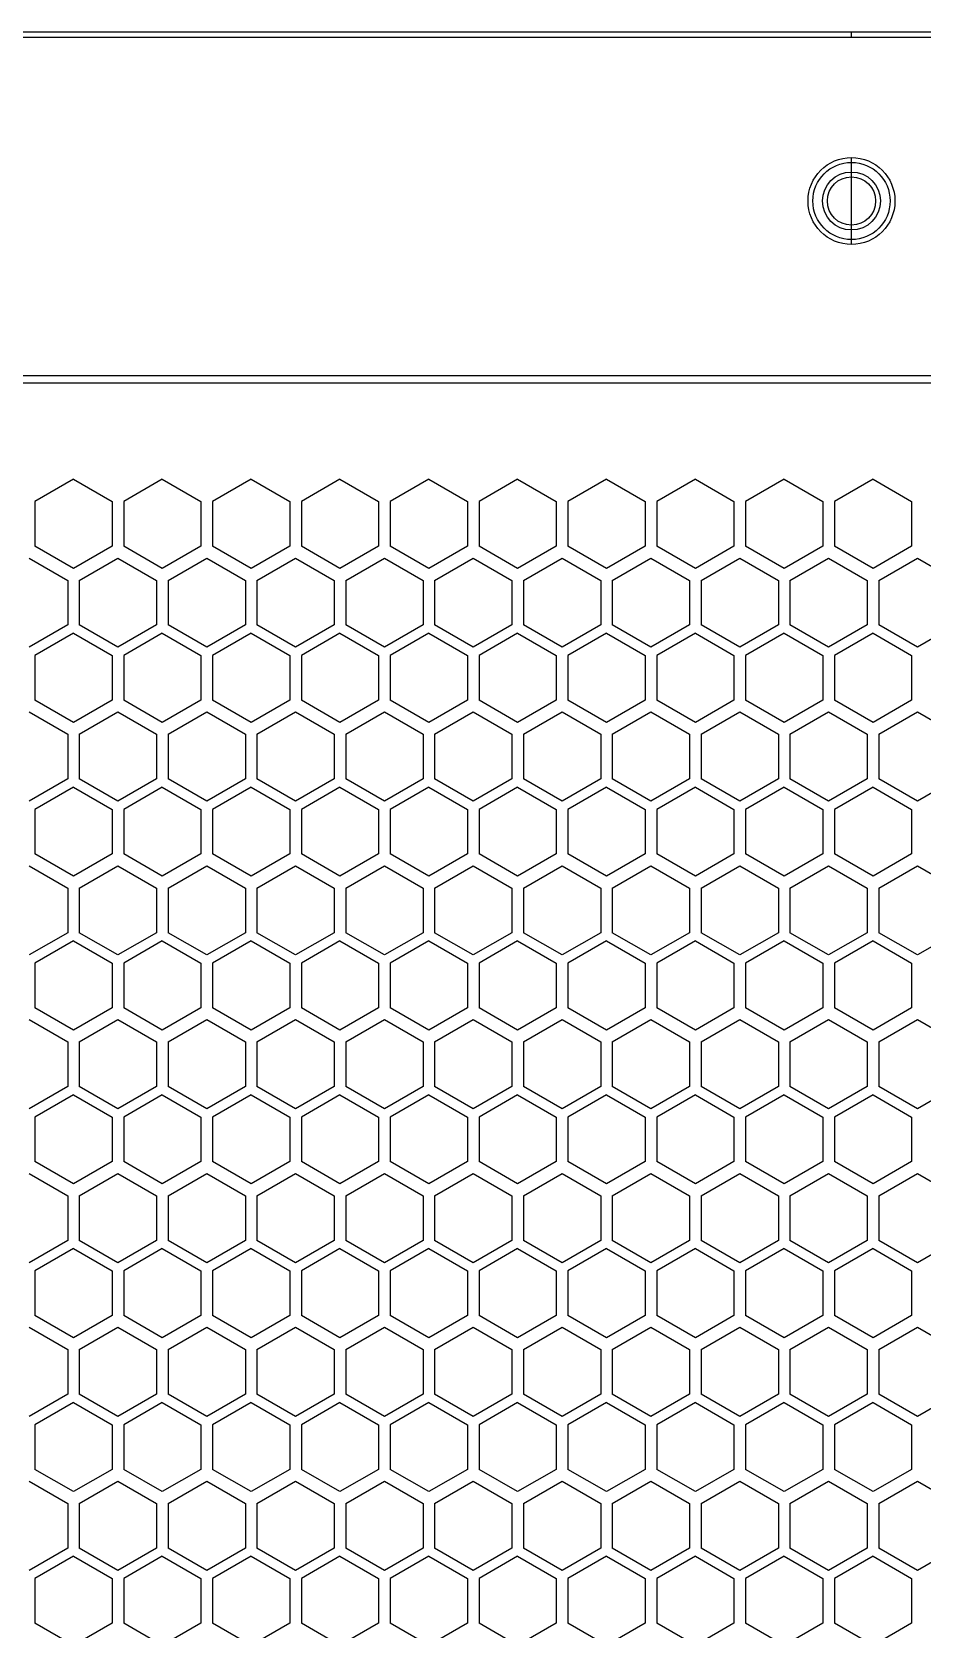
# Model space of a CAD drawing. Header units: millimetres. Extents: x 55614 to 110757, y -66981 to -47484.
# Drawn here: x 78842.5 to 78934.7, y -54676.6 to -54511.2 of the extents above; entities that cross this region are included whole.
import ezdxf

# ---------------------------------------------------------------- set-up
doc = ezdxf.new("R2010")
doc.units = ezdxf.units.MM
for name, color, linetype in [('4209-0510_0', 7, 'Continuous'), ('4212-62832_1_0', 7, 'Continuous'), ('4215-0412-2-1_0', 7, 'Continuous'), ('B-M6-1-ZI_0', 7, 'Continuous'), ('YT-50-01_AF0_1_B_0', 7, 'Continuous')]:
    doc.layers.add(name, color=color, linetype=linetype)
doc.layers.add('THICK', color=7, linetype='Continuous', lineweight=0)

# ---------------------------------------------------------------- blocks, each defined once
blk = doc.blocks.new('RU67I6756')
at = {"layer": '4209-0510_0', "color": 0, "linetype": 'Continuous'}
blk.add_line((25327.13, 16590.1), (25933.13, 16590.1), dxfattribs=at)
at = {"layer": '4212-62832_1_0', "color": 0, "linetype": 'Continuous'}
blk.add_circle((25628.23, 16608.17), 3, dxfattribs=at)
at = {"layer": '4215-0412-2-1_0', "color": 0, "linetype": 'Continuous'}
for p, q in [((25287.03, 16625.15), (25973.09, 16625.15)), ((25319.93, 16589.35), (25940.19, 16589.35)), ((25547.66, 16579.35), (25543.66, 16577.04)), ((25547.66, 16579.35), (25551.66, 16577.04)), ((25556.86, 16579.35), (25552.86, 16577.04)), ((25556.86, 16579.35), (25560.86, 16577.04)), ((25566.06, 16579.35), (25562.06, 16577.04)), ((25566.06, 16579.35), (25570.06, 16577.04)), ((25575.26, 16579.35), (25571.26, 16577.04)), ((25575.26, 16579.35), (25579.26, 16577.04)), ((25584.46, 16579.35), (25580.46, 16577.04)), ((25584.46, 16579.35), (25588.46, 16577.04)), ((25593.66, 16579.35), (25589.66, 16577.04)), ((25593.66, 16579.35), (25597.66, 16577.04)), ((25602.86, 16579.35), (25598.86, 16577.04)), ((25602.86, 16579.35), (25606.86, 16577.04)), ((25612.06, 16579.35), (25608.06, 16577.04)), ((25612.06, 16579.35), (25616.06, 16577.04)), ((25621.26, 16579.35), (25617.26, 16577.04)), ((25621.26, 16579.35), (25625.26, 16577.04)), ((25630.46, 16579.35), (25626.46, 16577.04)), ((25630.46, 16579.35), (25634.46, 16577.04)), ((25543.66, 16577.04), (25543.66, 16572.42)), ((25551.66, 16577.04), (25551.66, 16572.42)), ((25552.86, 16577.04), (25552.86, 16572.42)), ((25560.86, 16577.04), (25560.86, 16572.42)), ((25562.06, 16577.04), (25562.06, 16572.42)), ((25570.06, 16577.04), (25570.06, 16572.42)), ((25571.26, 16577.04), (25571.26, 16572.42)), ((25579.26, 16577.04), (25579.26, 16572.42)), ((25580.46, 16577.04), (25580.46, 16572.42)), ((25588.46, 16577.04), (25588.46, 16572.42)), ((25589.66, 16577.04), (25589.66, 16572.42)), ((25597.66, 16577.04), (25597.66, 16572.42)), ((25598.86, 16577.04), (25598.86, 16572.42)), ((25606.86, 16577.04), (25606.86, 16572.42)), ((25608.06, 16577.04), (25608.06, 16572.42)), ((25616.06, 16577.04), (25616.06, 16572.42)), ((25617.26, 16577.04), (25617.26, 16572.42)), ((25625.26, 16577.04), (25625.26, 16572.42)), ((25626.46, 16577.04), (25626.46, 16572.42)), ((25634.46, 16577.04), (25634.46, 16572.42)), ((25547.66, 16570.11), (25543.66, 16572.42)), ((25551.66, 16572.42), (25547.66, 16570.11)), ((25556.86, 16570.11), (25552.86, 16572.42)), ((25560.86, 16572.42), (25556.86, 16570.11)), ((25566.06, 16570.11), (25562.06, 16572.42)), ((25570.06, 16572.42), (25566.06, 16570.11)), ((25575.26, 16570.11), (25571.26, 16572.42)), ((25579.26, 16572.42), (25575.26, 16570.11)), ((25584.46, 16570.11), (25580.46, 16572.42)), ((25588.46, 16572.42), (25584.46, 16570.11)), ((25593.66, 16570.11), (25589.66, 16572.42)), ((25597.66, 16572.42), (25593.66, 16570.11)), ((25602.86, 16570.11), (25598.86, 16572.42)), ((25606.86, 16572.42), (25602.86, 16570.11)), ((25612.06, 16570.11), (25608.06, 16572.42)), ((25616.06, 16572.42), (25612.06, 16570.11)), ((25621.26, 16570.11), (25617.26, 16572.42)), ((25625.26, 16572.42), (25621.26, 16570.11)), ((25630.46, 16570.11), (25626.46, 16572.42)), ((25634.46, 16572.42), (25630.46, 16570.11)), ((25543.06, 16571.2), (25547.06, 16568.89)), ((25548.26, 16568.89), (25552.26, 16571.2)), ((25552.26, 16571.2), (25556.26, 16568.89)), ((25557.46, 16568.89), (25561.46, 16571.2)), ((25561.46, 16571.2), (25565.46, 16568.89)), ((25566.66, 16568.89), (25570.66, 16571.2)), ((25570.66, 16571.2), (25574.66, 16568.89)), ((25575.86, 16568.89), (25579.86, 16571.2)), ((25579.86, 16571.2), (25583.86, 16568.89)), ((25585.06, 16568.89), (25589.06, 16571.2)), ((25589.06, 16571.2), (25593.06, 16568.89)), ((25594.26, 16568.89), (25598.26, 16571.2)), ((25598.26, 16571.2), (25602.26, 16568.89)), ((25603.46, 16568.89), (25607.46, 16571.2)), ((25607.46, 16571.2), (25611.46, 16568.89)), ((25612.66, 16568.89), (25616.66, 16571.2)), ((25616.66, 16571.2), (25620.66, 16568.89)), ((25621.86, 16568.89), (25625.86, 16571.2)), ((25625.86, 16571.2), (25629.86, 16568.89)), ((25631.06, 16568.89), (25635.06, 16571.2)), ((25635.06, 16571.2), (25639.06, 16568.89)), ((25547.06, 16568.89), (25547.06, 16564.27)), ((25548.26, 16568.89), (25548.26, 16564.27)), ((25556.26, 16568.89), (25556.26, 16564.27)), ((25557.46, 16568.89), (25557.46, 16564.27)), ((25565.46, 16568.89), (25565.46, 16564.27)), ((25566.66, 16568.89), (25566.66, 16564.27)), ((25574.66, 16568.89), (25574.66, 16564.27)), ((25575.86, 16568.89), (25575.86, 16564.27)), ((25583.86, 16568.89), (25583.86, 16564.27)), ((25585.06, 16568.89), (25585.06, 16564.27)), ((25593.06, 16568.89), (25593.06, 16564.27)), ((25594.26, 16568.89), (25594.26, 16564.27)), ((25602.26, 16568.89), (25602.26, 16564.27)), ((25603.46, 16568.89), (25603.46, 16564.27)), ((25611.46, 16568.89), (25611.46, 16564.27)), ((25612.66, 16568.89), (25612.66, 16564.27)), ((25620.66, 16568.89), (25620.66, 16564.27)), ((25621.86, 16568.89), (25621.86, 16564.27)), ((25629.86, 16568.89), (25629.86, 16564.27)), ((25631.06, 16568.89), (25631.06, 16564.27)), ((25547.06, 16564.27), (25543.06, 16561.96)), ((25552.26, 16561.96), (25548.26, 16564.27)), ((25556.26, 16564.27), (25552.26, 16561.96)), ((25561.46, 16561.96), (25557.46, 16564.27)), ((25565.46, 16564.27), (25561.46, 16561.96)), ((25570.66, 16561.96), (25566.66, 16564.27)), ((25574.66, 16564.27), (25570.66, 16561.96)), ((25579.86, 16561.96), (25575.86, 16564.27)), ((25583.86, 16564.27), (25579.86, 16561.96)), ((25589.06, 16561.96), (25585.06, 16564.27)), ((25593.06, 16564.27), (25589.06, 16561.96)), ((25598.26, 16561.96), (25594.26, 16564.27)), ((25602.26, 16564.27), (25598.26, 16561.96)), ((25607.46, 16561.96), (25603.46, 16564.27)), ((25611.46, 16564.27), (25607.46, 16561.96)), ((25616.66, 16561.96), (25612.66, 16564.27)), ((25620.66, 16564.27), (25616.66, 16561.96)), ((25625.86, 16561.96), (25621.86, 16564.27)), ((25629.86, 16564.27), (25625.86, 16561.96)), ((25635.06, 16561.96), (25631.06, 16564.27)), ((25639.06, 16564.27), (25635.06, 16561.96)), ((25547.66, 16563.42), (25543.66, 16561.11)), ((25547.66, 16563.42), (25551.66, 16561.11)), ((25556.86, 16563.42), (25552.86, 16561.11)), ((25556.86, 16563.42), (25560.86, 16561.11)), ((25566.06, 16563.42), (25562.06, 16561.11)), ((25566.06, 16563.42), (25570.06, 16561.11)), ((25575.26, 16563.42), (25571.26, 16561.11)), ((25575.26, 16563.42), (25579.26, 16561.11)), ((25584.46, 16563.42), (25580.46, 16561.11)), ((25584.46, 16563.42), (25588.46, 16561.11)), ((25593.66, 16563.42), (25589.66, 16561.11)), ((25593.66, 16563.42), (25597.66, 16561.11)), ((25602.86, 16563.42), (25598.86, 16561.11)), ((25602.86, 16563.42), (25606.86, 16561.11)), ((25612.06, 16563.42), (25608.06, 16561.11)), ((25612.06, 16563.42), (25616.06, 16561.11)), ((25621.26, 16563.42), (25617.26, 16561.11)), ((25621.26, 16563.42), (25625.26, 16561.11)), ((25630.46, 16563.42), (25626.46, 16561.11)), ((25630.46, 16563.42), (25634.46, 16561.11)), ((25543.66, 16561.11), (25543.66, 16556.49)), ((25551.66, 16561.11), (25551.66, 16556.49)), ((25552.86, 16561.11), (25552.86, 16556.49)), ((25560.86, 16561.11), (25560.86, 16556.49)), ((25562.06, 16561.11), (25562.06, 16556.49)), ((25570.06, 16561.11), (25570.06, 16556.49)), ((25571.26, 16561.11), (25571.26, 16556.49)), ((25579.26, 16561.11), (25579.26, 16556.49)), ((25580.46, 16561.11), (25580.46, 16556.49)), ((25588.46, 16561.11), (25588.46, 16556.49)), ((25589.66, 16561.11), (25589.66, 16556.49)), ((25597.66, 16561.11), (25597.66, 16556.49)), ((25598.86, 16561.11), (25598.86, 16556.49)), ((25606.86, 16561.11), (25606.86, 16556.49)), ((25608.06, 16561.11), (25608.06, 16556.49)), ((25616.06, 16561.11), (25616.06, 16556.49)), ((25617.26, 16561.11), (25617.26, 16556.49)), ((25625.26, 16561.11), (25625.26, 16556.49)), ((25626.46, 16561.11), (25626.46, 16556.49)), ((25634.46, 16561.11), (25634.46, 16556.49)), ((25543.06, 16555.27), (25547.06, 16552.96)), ((25547.66, 16554.18), (25543.66, 16556.49)), ((25551.66, 16556.49), (25547.66, 16554.18)), ((25548.26, 16552.96), (25552.26, 16555.27)), ((25552.26, 16555.27), (25556.26, 16552.96)), ((25556.86, 16554.18), (25552.86, 16556.49)), ((25560.86, 16556.49), (25556.86, 16554.18)), ((25557.46, 16552.96), (25561.46, 16555.27)), ((25561.46, 16555.27), (25565.46, 16552.96)), ((25566.06, 16554.18), (25562.06, 16556.49)), ((25570.06, 16556.49), (25566.06, 16554.18)), ((25566.66, 16552.96), (25570.66, 16555.27)), ((25570.66, 16555.27), (25574.66, 16552.96)), ((25575.26, 16554.18), (25571.26, 16556.49)), ((25579.26, 16556.49), (25575.26, 16554.18)), ((25575.86, 16552.96), (25579.86, 16555.27)), ((25579.86, 16555.27), (25583.86, 16552.96)), ((25584.46, 16554.18), (25580.46, 16556.49)), ((25588.46, 16556.49), (25584.46, 16554.18)), ((25585.06, 16552.96), (25589.06, 16555.27)), ((25589.06, 16555.27), (25593.06, 16552.96)), ((25593.66, 16554.18), (25589.66, 16556.49)), ((25597.66, 16556.49), (25593.66, 16554.18)), ((25594.26, 16552.96), (25598.26, 16555.27)), ((25598.26, 16555.27), (25602.26, 16552.96)), ((25602.86, 16554.18), (25598.86, 16556.49)), ((25606.86, 16556.49), (25602.86, 16554.18)), ((25603.46, 16552.96), (25607.46, 16555.27)), ((25607.46, 16555.27), (25611.46, 16552.96)), ((25612.06, 16554.18), (25608.06, 16556.49)), ((25616.06, 16556.49), (25612.06, 16554.18)), ((25612.66, 16552.96), (25616.66, 16555.27)), ((25616.66, 16555.27), (25620.66, 16552.96)), ((25621.26, 16554.18), (25617.26, 16556.49)), ((25625.26, 16556.49), (25621.26, 16554.18)), ((25621.86, 16552.96), (25625.86, 16555.27)), ((25625.86, 16555.27), (25629.86, 16552.96)), ((25630.46, 16554.18), (25626.46, 16556.49)), ((25634.46, 16556.49), (25630.46, 16554.18)), ((25631.06, 16552.96), (25635.06, 16555.27)), ((25635.06, 16555.27), (25639.06, 16552.96)), ((25547.06, 16552.96), (25547.06, 16548.34)), ((25548.26, 16552.96), (25548.26, 16548.34)), ((25556.26, 16552.96), (25556.26, 16548.34)), ((25557.46, 16552.96), (25557.46, 16548.34)), ((25565.46, 16552.96), (25565.46, 16548.34)), ((25566.66, 16552.96), (25566.66, 16548.34)), ((25574.66, 16552.96), (25574.66, 16548.34)), ((25575.86, 16552.96), (25575.86, 16548.34)), ((25583.86, 16552.96), (25583.86, 16548.34)), ((25585.06, 16552.96), (25585.06, 16548.34)), ((25593.06, 16552.96), (25593.06, 16548.34)), ((25594.26, 16552.96), (25594.26, 16548.34)), ((25602.26, 16552.96), (25602.26, 16548.34)), ((25603.46, 16552.96), (25603.46, 16548.34)), ((25611.46, 16552.96), (25611.46, 16548.34)), ((25612.66, 16552.96), (25612.66, 16548.34)), ((25620.66, 16552.96), (25620.66, 16548.34)), ((25621.86, 16552.96), (25621.86, 16548.34)), ((25629.86, 16552.96), (25629.86, 16548.34)), ((25631.06, 16552.96), (25631.06, 16548.34)), ((25547.06, 16548.34), (25543.06, 16546.03)), ((25547.66, 16547.49), (25543.66, 16545.18)), ((25547.66, 16547.49), (25551.66, 16545.18)), ((25552.26, 16546.03), (25548.26, 16548.34)), ((25556.26, 16548.34), (25552.26, 16546.03)), ((25556.86, 16547.49), (25552.86, 16545.18)), ((25556.86, 16547.49), (25560.86, 16545.18)), ((25561.46, 16546.03), (25557.46, 16548.34)), ((25565.46, 16548.34), (25561.46, 16546.03)), ((25566.06, 16547.49), (25562.06, 16545.18)), ((25566.06, 16547.49), (25570.06, 16545.18)), ((25570.66, 16546.03), (25566.66, 16548.34)), ((25574.66, 16548.34), (25570.66, 16546.03)), ((25575.26, 16547.49), (25571.26, 16545.18)), ((25575.26, 16547.49), (25579.26, 16545.18)), ((25579.86, 16546.03), (25575.86, 16548.34)), ((25583.86, 16548.34), (25579.86, 16546.03)), ((25584.46, 16547.49), (25580.46, 16545.18)), ((25584.46, 16547.49), (25588.46, 16545.18)), ((25589.06, 16546.03), (25585.06, 16548.34)), ((25593.06, 16548.34), (25589.06, 16546.03)), ((25593.66, 16547.49), (25589.66, 16545.18)), ((25593.66, 16547.49), (25597.66, 16545.18)), ((25598.26, 16546.03), (25594.26, 16548.34)), ((25602.26, 16548.34), (25598.26, 16546.03)), ((25602.86, 16547.49), (25598.86, 16545.18)), ((25602.86, 16547.49), (25606.86, 16545.18)), ((25607.46, 16546.03), (25603.46, 16548.34)), ((25611.46, 16548.34), (25607.46, 16546.03)), ((25612.06, 16547.49), (25608.06, 16545.18)), ((25612.06, 16547.49), (25616.06, 16545.18)), ((25616.66, 16546.03), (25612.66, 16548.34)), ((25620.66, 16548.34), (25616.66, 16546.03)), ((25621.26, 16547.49), (25617.26, 16545.18)), ((25621.26, 16547.49), (25625.26, 16545.18)), ((25625.86, 16546.03), (25621.86, 16548.34)), ((25629.86, 16548.34), (25625.86, 16546.03)), ((25630.46, 16547.49), (25626.46, 16545.18)), ((25630.46, 16547.49), (25634.46, 16545.18)), ((25635.06, 16546.03), (25631.06, 16548.34)), ((25639.06, 16548.34), (25635.06, 16546.03)), ((25543.66, 16545.18), (25543.66, 16540.56)), ((25551.66, 16545.18), (25551.66, 16540.56)), ((25552.86, 16545.18), (25552.86, 16540.56)), ((25560.86, 16545.18), (25560.86, 16540.56)), ((25562.06, 16545.18), (25562.06, 16540.56)), ((25570.06, 16545.18), (25570.06, 16540.56)), ((25571.26, 16545.18), (25571.26, 16540.56)), ((25579.26, 16545.18), (25579.26, 16540.56)), ((25580.46, 16545.18), (25580.46, 16540.56)), ((25588.46, 16545.18), (25588.46, 16540.56)), ((25589.66, 16545.18), (25589.66, 16540.56)), ((25597.66, 16545.18), (25597.66, 16540.56)), ((25598.86, 16545.18), (25598.86, 16540.56)), ((25606.86, 16545.18), (25606.86, 16540.56)), ((25608.06, 16545.18), (25608.06, 16540.56)), ((25616.06, 16545.18), (25616.06, 16540.56)), ((25617.26, 16545.18), (25617.26, 16540.56)), ((25625.26, 16545.18), (25625.26, 16540.56)), ((25626.46, 16545.18), (25626.46, 16540.56)), ((25634.46, 16545.18), (25634.46, 16540.56)), ((25547.66, 16538.25), (25543.66, 16540.56)), ((25551.66, 16540.56), (25547.66, 16538.25)), ((25556.86, 16538.25), (25552.86, 16540.56)), ((25560.86, 16540.56), (25556.86, 16538.25)), ((25566.06, 16538.25), (25562.06, 16540.56)), ((25570.06, 16540.56), (25566.06, 16538.25)), ((25575.26, 16538.25), (25571.26, 16540.56)), ((25579.26, 16540.56), (25575.26, 16538.25)), ((25584.46, 16538.25), (25580.46, 16540.56)), ((25588.46, 16540.56), (25584.46, 16538.25)), ((25593.66, 16538.25), (25589.66, 16540.56)), ((25597.66, 16540.56), (25593.66, 16538.25)), ((25602.86, 16538.25), (25598.86, 16540.56)), ((25606.86, 16540.56), (25602.86, 16538.25)), ((25612.06, 16538.25), (25608.06, 16540.56)), ((25616.06, 16540.56), (25612.06, 16538.25)), ((25621.26, 16538.25), (25617.26, 16540.56)), ((25625.26, 16540.56), (25621.26, 16538.25)), ((25630.46, 16538.25), (25626.46, 16540.56)), ((25634.46, 16540.56), (25630.46, 16538.25)), ((25543.06, 16539.34), (25547.06, 16537.03)), ((25548.26, 16537.03), (25552.26, 16539.34)), ((25552.26, 16539.34), (25556.26, 16537.03)), ((25557.46, 16537.03), (25561.46, 16539.34)), ((25561.46, 16539.34), (25565.46, 16537.03)), ((25566.66, 16537.03), (25570.66, 16539.34)), ((25570.66, 16539.34), (25574.66, 16537.03)), ((25575.86, 16537.03), (25579.86, 16539.34)), ((25579.86, 16539.34), (25583.86, 16537.03)), ((25585.06, 16537.03), (25589.06, 16539.34)), ((25589.06, 16539.34), (25593.06, 16537.03)), ((25594.26, 16537.03), (25598.26, 16539.34)), ((25598.26, 16539.34), (25602.26, 16537.03)), ((25603.46, 16537.03), (25607.46, 16539.34)), ((25607.46, 16539.34), (25611.46, 16537.03)), ((25612.66, 16537.03), (25616.66, 16539.34)), ((25616.66, 16539.34), (25620.66, 16537.03)), ((25621.86, 16537.03), (25625.86, 16539.34)), ((25625.86, 16539.34), (25629.86, 16537.03)), ((25631.06, 16537.03), (25635.06, 16539.34)), ((25635.06, 16539.34), (25639.06, 16537.03)), ((25547.06, 16537.03), (25547.06, 16532.41)), ((25548.26, 16537.03), (25548.26, 16532.41)), ((25556.26, 16537.03), (25556.26, 16532.41)), ((25557.46, 16537.03), (25557.46, 16532.41)), ((25565.46, 16537.03), (25565.46, 16532.41)), ((25566.66, 16537.03), (25566.66, 16532.41)), ((25574.66, 16537.03), (25574.66, 16532.41)), ((25575.86, 16537.03), (25575.86, 16532.41)), ((25583.86, 16537.03), (25583.86, 16532.41)), ((25585.06, 16537.03), (25585.06, 16532.41)), ((25593.06, 16537.03), (25593.06, 16532.41)), ((25594.26, 16537.03), (25594.26, 16532.41)), ((25602.26, 16537.03), (25602.26, 16532.41)), ((25603.46, 16537.03), (25603.46, 16532.41)), ((25611.46, 16537.03), (25611.46, 16532.41)), ((25612.66, 16537.03), (25612.66, 16532.41)), ((25620.66, 16537.03), (25620.66, 16532.41)), ((25621.86, 16537.03), (25621.86, 16532.41)), ((25629.86, 16537.03), (25629.86, 16532.41)), ((25631.06, 16537.03), (25631.06, 16532.41)), ((25547.06, 16532.41), (25543.06, 16530.1)), ((25552.26, 16530.1), (25548.26, 16532.41)), ((25556.26, 16532.41), (25552.26, 16530.1)), ((25561.46, 16530.1), (25557.46, 16532.41)), ((25565.46, 16532.41), (25561.46, 16530.1)), ((25570.66, 16530.1), (25566.66, 16532.41)), ((25574.66, 16532.41), (25570.66, 16530.1)), ((25579.86, 16530.1), (25575.86, 16532.41)), ((25583.86, 16532.41), (25579.86, 16530.1)), ((25589.06, 16530.1), (25585.06, 16532.41)), ((25593.06, 16532.41), (25589.06, 16530.1)), ((25598.26, 16530.1), (25594.26, 16532.41)), ((25602.26, 16532.41), (25598.26, 16530.1)), ((25607.46, 16530.1), (25603.46, 16532.41)), ((25611.46, 16532.41), (25607.46, 16530.1)), ((25616.66, 16530.1), (25612.66, 16532.41)), ((25620.66, 16532.41), (25616.66, 16530.1)), ((25625.86, 16530.1), (25621.86, 16532.41)), ((25629.86, 16532.41), (25625.86, 16530.1)), ((25635.06, 16530.1), (25631.06, 16532.41)), ((25639.06, 16532.41), (25635.06, 16530.1)), ((25547.66, 16531.56), (25543.66, 16529.25)), ((25547.66, 16531.56), (25551.66, 16529.25)), ((25556.86, 16531.56), (25552.86, 16529.25)), ((25556.86, 16531.56), (25560.86, 16529.25)), ((25566.06, 16531.56), (25562.06, 16529.25)), ((25566.06, 16531.56), (25570.06, 16529.25)), ((25575.26, 16531.56), (25571.26, 16529.25)), ((25575.26, 16531.56), (25579.26, 16529.25)), ((25584.46, 16531.56), (25580.46, 16529.25)), ((25584.46, 16531.56), (25588.46, 16529.25)), ((25593.66, 16531.56), (25589.66, 16529.25)), ((25593.66, 16531.56), (25597.66, 16529.25)), ((25602.86, 16531.56), (25598.86, 16529.25)), ((25602.86, 16531.56), (25606.86, 16529.25)), ((25612.06, 16531.56), (25608.06, 16529.25)), ((25612.06, 16531.56), (25616.06, 16529.25)), ((25621.26, 16531.56), (25617.26, 16529.25)), ((25621.26, 16531.56), (25625.26, 16529.25)), ((25630.46, 16531.56), (25626.46, 16529.25)), ((25630.46, 16531.56), (25634.46, 16529.25)), ((25543.66, 16529.25), (25543.66, 16524.63)), ((25551.66, 16529.25), (25551.66, 16524.63)), ((25552.86, 16529.25), (25552.86, 16524.63)), ((25560.86, 16529.25), (25560.86, 16524.63)), ((25562.06, 16529.25), (25562.06, 16524.63)), ((25570.06, 16529.25), (25570.06, 16524.63)), ((25571.26, 16529.25), (25571.26, 16524.63)), ((25579.26, 16529.25), (25579.26, 16524.63)), ((25580.46, 16529.25), (25580.46, 16524.63)), ((25588.46, 16529.25), (25588.46, 16524.63)), ((25589.66, 16529.25), (25589.66, 16524.63)), ((25597.66, 16529.25), (25597.66, 16524.63)), ((25598.86, 16529.25), (25598.86, 16524.63)), ((25606.86, 16529.25), (25606.86, 16524.63)), ((25608.06, 16529.25), (25608.06, 16524.63)), ((25616.06, 16529.25), (25616.06, 16524.63)), ((25617.26, 16529.25), (25617.26, 16524.63)), ((25625.26, 16529.25), (25625.26, 16524.63)), ((25626.46, 16529.25), (25626.46, 16524.63)), ((25634.46, 16529.25), (25634.46, 16524.63)), ((25547.66, 16522.32), (25543.66, 16524.63)), ((25551.66, 16524.63), (25547.66, 16522.32)), ((25556.86, 16522.32), (25552.86, 16524.63)), ((25560.86, 16524.63), (25556.86, 16522.32)), ((25566.06, 16522.32), (25562.06, 16524.63)), ((25570.06, 16524.63), (25566.06, 16522.32)), ((25575.26, 16522.32), (25571.26, 16524.63)), ((25579.26, 16524.63), (25575.26, 16522.32)), ((25584.46, 16522.32), (25580.46, 16524.63)), ((25588.46, 16524.63), (25584.46, 16522.32)), ((25593.66, 16522.32), (25589.66, 16524.63)), ((25597.66, 16524.63), (25593.66, 16522.32)), ((25602.86, 16522.32), (25598.86, 16524.63)), ((25606.86, 16524.63), (25602.86, 16522.32)), ((25612.06, 16522.32), (25608.06, 16524.63)), ((25616.06, 16524.63), (25612.06, 16522.32)), ((25621.26, 16522.32), (25617.26, 16524.63)), ((25625.26, 16524.63), (25621.26, 16522.32)), ((25630.46, 16522.32), (25626.46, 16524.63)), ((25634.46, 16524.63), (25630.46, 16522.32)), ((25543.06, 16523.41), (25547.06, 16521.1)), ((25548.26, 16521.1), (25552.26, 16523.41)), ((25552.26, 16523.41), (25556.26, 16521.1)), ((25557.46, 16521.1), (25561.46, 16523.41)), ((25561.46, 16523.41), (25565.46, 16521.1)), ((25566.66, 16521.1), (25570.66, 16523.41)), ((25570.66, 16523.41), (25574.66, 16521.1)), ((25575.86, 16521.1), (25579.86, 16523.41)), ((25579.86, 16523.41), (25583.86, 16521.1)), ((25585.06, 16521.1), (25589.06, 16523.41)), ((25589.06, 16523.41), (25593.06, 16521.1)), ((25594.26, 16521.1), (25598.26, 16523.41)), ((25598.26, 16523.41), (25602.26, 16521.1)), ((25603.46, 16521.1), (25607.46, 16523.41)), ((25607.46, 16523.41), (25611.46, 16521.1)), ((25612.66, 16521.1), (25616.66, 16523.41)), ((25616.66, 16523.41), (25620.66, 16521.1)), ((25621.86, 16521.1), (25625.86, 16523.41)), ((25625.86, 16523.41), (25629.86, 16521.1)), ((25631.06, 16521.1), (25635.06, 16523.41)), ((25635.06, 16523.41), (25639.06, 16521.1)), ((25547.06, 16521.1), (25547.06, 16516.48)), ((25548.26, 16521.1), (25548.26, 16516.48)), ((25556.26, 16521.1), (25556.26, 16516.48)), ((25557.46, 16521.1), (25557.46, 16516.48)), ((25565.46, 16521.1), (25565.46, 16516.48)), ((25566.66, 16521.1), (25566.66, 16516.48)), ((25574.66, 16521.1), (25574.66, 16516.48)), ((25575.86, 16521.1), (25575.86, 16516.48)), ((25583.86, 16521.1), (25583.86, 16516.48)), ((25585.06, 16521.1), (25585.06, 16516.48)), ((25593.06, 16521.1), (25593.06, 16516.48)), ((25594.26, 16521.1), (25594.26, 16516.48)), ((25602.26, 16521.1), (25602.26, 16516.48)), ((25603.46, 16521.1), (25603.46, 16516.48)), ((25611.46, 16521.1), (25611.46, 16516.48)), ((25612.66, 16521.1), (25612.66, 16516.48)), ((25620.66, 16521.1), (25620.66, 16516.48)), ((25621.86, 16521.1), (25621.86, 16516.48)), ((25629.86, 16521.1), (25629.86, 16516.48)), ((25631.06, 16521.1), (25631.06, 16516.48)), ((25547.06, 16516.48), (25543.06, 16514.17)), ((25547.66, 16515.63), (25543.66, 16513.32)), ((25547.66, 16515.63), (25551.66, 16513.32)), ((25552.26, 16514.17), (25548.26, 16516.48)), ((25556.26, 16516.48), (25552.26, 16514.17)), ((25556.86, 16515.63), (25552.86, 16513.32)), ((25556.86, 16515.63), (25560.86, 16513.32)), ((25561.46, 16514.17), (25557.46, 16516.48)), ((25565.46, 16516.48), (25561.46, 16514.17)), ((25566.06, 16515.63), (25562.06, 16513.32)), ((25566.06, 16515.63), (25570.06, 16513.32)), ((25570.66, 16514.17), (25566.66, 16516.48)), ((25574.66, 16516.48), (25570.66, 16514.17)), ((25575.26, 16515.63), (25571.26, 16513.32)), ((25575.26, 16515.63), (25579.26, 16513.32)), ((25579.86, 16514.17), (25575.86, 16516.48)), ((25583.86, 16516.48), (25579.86, 16514.17)), ((25584.46, 16515.63), (25580.46, 16513.32)), ((25584.46, 16515.63), (25588.46, 16513.32)), ((25589.06, 16514.17), (25585.06, 16516.48)), ((25593.06, 16516.48), (25589.06, 16514.17)), ((25593.66, 16515.63), (25589.66, 16513.32)), ((25593.66, 16515.63), (25597.66, 16513.32)), ((25598.26, 16514.17), (25594.26, 16516.48)), ((25602.26, 16516.48), (25598.26, 16514.17)), ((25602.86, 16515.63), (25598.86, 16513.32)), ((25602.86, 16515.63), (25606.86, 16513.32)), ((25607.46, 16514.17), (25603.46, 16516.48)), ((25611.46, 16516.48), (25607.46, 16514.17)), ((25612.06, 16515.63), (25608.06, 16513.32)), ((25612.06, 16515.63), (25616.06, 16513.32)), ((25616.66, 16514.17), (25612.66, 16516.48)), ((25620.66, 16516.48), (25616.66, 16514.17)), ((25621.26, 16515.63), (25617.26, 16513.32)), ((25621.26, 16515.63), (25625.26, 16513.32)), ((25625.86, 16514.17), (25621.86, 16516.48)), ((25629.86, 16516.48), (25625.86, 16514.17)), ((25630.46, 16515.63), (25626.46, 16513.32)), ((25630.46, 16515.63), (25634.46, 16513.32)), ((25635.06, 16514.17), (25631.06, 16516.48)), ((25639.06, 16516.48), (25635.06, 16514.17)), ((25543.66, 16513.32), (25543.66, 16508.7)), ((25551.66, 16513.32), (25551.66, 16508.7)), ((25552.86, 16513.32), (25552.86, 16508.7)), ((25560.86, 16513.32), (25560.86, 16508.7)), ((25562.06, 16513.32), (25562.06, 16508.7)), ((25570.06, 16513.32), (25570.06, 16508.7)), ((25571.26, 16513.32), (25571.26, 16508.7)), ((25579.26, 16513.32), (25579.26, 16508.7)), ((25580.46, 16513.32), (25580.46, 16508.7)), ((25588.46, 16513.32), (25588.46, 16508.7)), ((25589.66, 16513.32), (25589.66, 16508.7)), ((25597.66, 16513.32), (25597.66, 16508.7)), ((25598.86, 16513.32), (25598.86, 16508.7)), ((25606.86, 16513.32), (25606.86, 16508.7)), ((25608.06, 16513.32), (25608.06, 16508.7)), ((25616.06, 16513.32), (25616.06, 16508.7)), ((25617.26, 16513.32), (25617.26, 16508.7)), ((25625.26, 16513.32), (25625.26, 16508.7)), ((25626.46, 16513.32), (25626.46, 16508.7)), ((25634.46, 16513.32), (25634.46, 16508.7)), ((25543.06, 16507.48), (25547.06, 16505.17)), ((25547.66, 16506.39), (25543.66, 16508.7)), ((25551.66, 16508.7), (25547.66, 16506.39)), ((25548.26, 16505.17), (25552.26, 16507.48)), ((25552.26, 16507.48), (25556.26, 16505.17)), ((25556.86, 16506.39), (25552.86, 16508.7)), ((25560.86, 16508.7), (25556.86, 16506.39)), ((25557.46, 16505.17), (25561.46, 16507.48)), ((25561.46, 16507.48), (25565.46, 16505.17)), ((25566.06, 16506.39), (25562.06, 16508.7)), ((25570.06, 16508.7), (25566.06, 16506.39)), ((25566.66, 16505.17), (25570.66, 16507.48)), ((25570.66, 16507.48), (25574.66, 16505.17)), ((25575.26, 16506.39), (25571.26, 16508.7)), ((25579.26, 16508.7), (25575.26, 16506.39)), ((25575.86, 16505.17), (25579.86, 16507.48)), ((25579.86, 16507.48), (25583.86, 16505.17)), ((25584.46, 16506.39), (25580.46, 16508.7)), ((25588.46, 16508.7), (25584.46, 16506.39)), ((25585.06, 16505.17), (25589.06, 16507.48)), ((25589.06, 16507.48), (25593.06, 16505.17)), ((25593.66, 16506.39), (25589.66, 16508.7)), ((25597.66, 16508.7), (25593.66, 16506.39)), ((25594.26, 16505.17), (25598.26, 16507.48)), ((25598.26, 16507.48), (25602.26, 16505.17)), ((25602.86, 16506.39), (25598.86, 16508.7)), ((25606.86, 16508.7), (25602.86, 16506.39)), ((25603.46, 16505.17), (25607.46, 16507.48)), ((25607.46, 16507.48), (25611.46, 16505.17)), ((25612.06, 16506.39), (25608.06, 16508.7)), ((25616.06, 16508.7), (25612.06, 16506.39)), ((25612.66, 16505.17), (25616.66, 16507.48)), ((25616.66, 16507.48), (25620.66, 16505.17)), ((25621.26, 16506.39), (25617.26, 16508.7)), ((25625.26, 16508.7), (25621.26, 16506.39)), ((25621.86, 16505.17), (25625.86, 16507.48)), ((25625.86, 16507.48), (25629.86, 16505.17)), ((25630.46, 16506.39), (25626.46, 16508.7)), ((25634.46, 16508.7), (25630.46, 16506.39)), ((25631.06, 16505.17), (25635.06, 16507.48)), ((25635.06, 16507.48), (25639.06, 16505.17)), ((25547.06, 16505.17), (25547.06, 16500.55)), ((25548.26, 16505.17), (25548.26, 16500.55)), ((25556.26, 16505.17), (25556.26, 16500.55)), ((25557.46, 16505.17), (25557.46, 16500.55)), ((25565.46, 16505.17), (25565.46, 16500.55)), ((25566.66, 16505.17), (25566.66, 16500.55)), ((25574.66, 16505.17), (25574.66, 16500.55)), ((25575.86, 16505.17), (25575.86, 16500.55)), ((25583.86, 16505.17), (25583.86, 16500.55)), ((25585.06, 16505.17), (25585.06, 16500.55)), ((25593.06, 16505.17), (25593.06, 16500.55)), ((25594.26, 16505.17), (25594.26, 16500.55)), ((25602.26, 16505.17), (25602.26, 16500.55)), ((25603.46, 16505.17), (25603.46, 16500.55)), ((25611.46, 16505.17), (25611.46, 16500.55)), ((25612.66, 16505.17), (25612.66, 16500.55)), ((25620.66, 16505.17), (25620.66, 16500.55)), ((25621.86, 16505.17), (25621.86, 16500.55)), ((25629.86, 16505.17), (25629.86, 16500.55)), ((25631.06, 16505.17), (25631.06, 16500.55)), ((25547.06, 16500.55), (25543.06, 16498.24)), ((25547.66, 16499.7), (25543.66, 16497.39)), ((25547.66, 16499.7), (25551.66, 16497.39)), ((25552.26, 16498.24), (25548.26, 16500.55)), ((25556.26, 16500.55), (25552.26, 16498.24)), ((25556.86, 16499.7), (25552.86, 16497.39)), ((25556.86, 16499.7), (25560.86, 16497.39)), ((25561.46, 16498.24), (25557.46, 16500.55)), ((25565.46, 16500.55), (25561.46, 16498.24)), ((25566.06, 16499.7), (25562.06, 16497.39)), ((25566.06, 16499.7), (25570.06, 16497.39)), ((25570.66, 16498.24), (25566.66, 16500.55)), ((25574.66, 16500.55), (25570.66, 16498.24)), ((25575.26, 16499.7), (25571.26, 16497.39)), ((25575.26, 16499.7), (25579.26, 16497.39)), ((25579.86, 16498.24), (25575.86, 16500.55)), ((25583.86, 16500.55), (25579.86, 16498.24)), ((25584.46, 16499.7), (25580.46, 16497.39)), ((25584.46, 16499.7), (25588.46, 16497.39)), ((25589.06, 16498.24), (25585.06, 16500.55)), ((25593.06, 16500.55), (25589.06, 16498.24)), ((25593.66, 16499.7), (25589.66, 16497.39)), ((25593.66, 16499.7), (25597.66, 16497.39)), ((25598.26, 16498.24), (25594.26, 16500.55)), ((25602.26, 16500.55), (25598.26, 16498.24)), ((25602.86, 16499.7), (25598.86, 16497.39)), ((25602.86, 16499.7), (25606.86, 16497.39)), ((25607.46, 16498.24), (25603.46, 16500.55)), ((25611.46, 16500.55), (25607.46, 16498.24)), ((25612.06, 16499.7), (25608.06, 16497.39)), ((25612.06, 16499.7), (25616.06, 16497.39)), ((25616.66, 16498.24), (25612.66, 16500.55)), ((25620.66, 16500.55), (25616.66, 16498.24)), ((25621.26, 16499.7), (25617.26, 16497.39)), ((25621.26, 16499.7), (25625.26, 16497.39)), ((25625.86, 16498.24), (25621.86, 16500.55)), ((25629.86, 16500.55), (25625.86, 16498.24)), ((25630.46, 16499.7), (25626.46, 16497.39)), ((25630.46, 16499.7), (25634.46, 16497.39)), ((25635.06, 16498.24), (25631.06, 16500.55)), ((25639.06, 16500.55), (25635.06, 16498.24)), ((25543.66, 16497.39), (25543.66, 16492.77)), ((25551.66, 16497.39), (25551.66, 16492.77)), ((25552.86, 16497.39), (25552.86, 16492.77)), ((25560.86, 16497.39), (25560.86, 16492.77)), ((25562.06, 16497.39), (25562.06, 16492.77)), ((25570.06, 16497.39), (25570.06, 16492.77)), ((25571.26, 16497.39), (25571.26, 16492.77)), ((25579.26, 16497.39), (25579.26, 16492.77)), ((25580.46, 16497.39), (25580.46, 16492.77)), ((25588.46, 16497.39), (25588.46, 16492.77)), ((25589.66, 16497.39), (25589.66, 16492.77)), ((25597.66, 16497.39), (25597.66, 16492.77)), ((25598.86, 16497.39), (25598.86, 16492.77)), ((25606.86, 16497.39), (25606.86, 16492.77)), ((25608.06, 16497.39), (25608.06, 16492.77)), ((25616.06, 16497.39), (25616.06, 16492.77)), ((25617.26, 16497.39), (25617.26, 16492.77)), ((25625.26, 16497.39), (25625.26, 16492.77)), ((25626.46, 16497.39), (25626.46, 16492.77)), ((25634.46, 16497.39), (25634.46, 16492.77)), ((25547.66, 16490.46), (25543.66, 16492.77)), ((25551.66, 16492.77), (25547.66, 16490.46)), ((25556.86, 16490.46), (25552.86, 16492.77)), ((25560.86, 16492.77), (25556.86, 16490.46)), ((25566.06, 16490.46), (25562.06, 16492.77)), ((25570.06, 16492.77), (25566.06, 16490.46)), ((25575.26, 16490.46), (25571.26, 16492.77)), ((25579.26, 16492.77), (25575.26, 16490.46)), ((25584.46, 16490.46), (25580.46, 16492.77)), ((25588.46, 16492.77), (25584.46, 16490.46)), ((25593.66, 16490.46), (25589.66, 16492.77)), ((25597.66, 16492.77), (25593.66, 16490.46)), ((25602.86, 16490.46), (25598.86, 16492.77)), ((25606.86, 16492.77), (25602.86, 16490.46)), ((25612.06, 16490.46), (25608.06, 16492.77)), ((25616.06, 16492.77), (25612.06, 16490.46)), ((25621.26, 16490.46), (25617.26, 16492.77)), ((25625.26, 16492.77), (25621.26, 16490.46)), ((25630.46, 16490.46), (25626.46, 16492.77)), ((25634.46, 16492.77), (25630.46, 16490.46)), ((25543.06, 16491.55), (25547.06, 16489.24)), ((25548.26, 16489.24), (25552.26, 16491.55)), ((25552.26, 16491.55), (25556.26, 16489.24)), ((25557.46, 16489.24), (25561.46, 16491.55)), ((25561.46, 16491.55), (25565.46, 16489.24)), ((25566.66, 16489.24), (25570.66, 16491.55)), ((25570.66, 16491.55), (25574.66, 16489.24)), ((25575.86, 16489.24), (25579.86, 16491.55)), ((25579.86, 16491.55), (25583.86, 16489.24)), ((25585.06, 16489.24), (25589.06, 16491.55)), ((25589.06, 16491.55), (25593.06, 16489.24)), ((25594.26, 16489.24), (25598.26, 16491.55)), ((25598.26, 16491.55), (25602.26, 16489.24)), ((25603.46, 16489.24), (25607.46, 16491.55)), ((25607.46, 16491.55), (25611.46, 16489.24)), ((25612.66, 16489.24), (25616.66, 16491.55)), ((25616.66, 16491.55), (25620.66, 16489.24)), ((25621.86, 16489.24), (25625.86, 16491.55)), ((25625.86, 16491.55), (25629.86, 16489.24)), ((25631.06, 16489.24), (25635.06, 16491.55)), ((25635.06, 16491.55), (25639.06, 16489.24)), ((25547.06, 16489.24), (25547.06, 16484.62)), ((25548.26, 16489.24), (25548.26, 16484.62)), ((25556.26, 16489.24), (25556.26, 16484.62)), ((25557.46, 16489.24), (25557.46, 16484.62)), ((25565.46, 16489.24), (25565.46, 16484.62)), ((25566.66, 16489.24), (25566.66, 16484.62)), ((25574.66, 16489.24), (25574.66, 16484.62)), ((25575.86, 16489.24), (25575.86, 16484.62)), ((25583.86, 16489.24), (25583.86, 16484.62)), ((25585.06, 16489.24), (25585.06, 16484.62)), ((25593.06, 16489.24), (25593.06, 16484.62)), ((25594.26, 16489.24), (25594.26, 16484.62)), ((25602.26, 16489.24), (25602.26, 16484.62)), ((25603.46, 16489.24), (25603.46, 16484.62)), ((25611.46, 16489.24), (25611.46, 16484.62)), ((25612.66, 16489.24), (25612.66, 16484.62)), ((25620.66, 16489.24), (25620.66, 16484.62)), ((25621.86, 16489.24), (25621.86, 16484.62)), ((25629.86, 16489.24), (25629.86, 16484.62)), ((25631.06, 16489.24), (25631.06, 16484.62)), ((25547.06, 16484.62), (25543.06, 16482.31)), ((25552.26, 16482.31), (25548.26, 16484.62)), ((25556.26, 16484.62), (25552.26, 16482.31)), ((25561.46, 16482.31), (25557.46, 16484.62)), ((25565.46, 16484.62), (25561.46, 16482.31)), ((25570.66, 16482.31), (25566.66, 16484.62)), ((25574.66, 16484.62), (25570.66, 16482.31)), ((25579.86, 16482.31), (25575.86, 16484.62)), ((25583.86, 16484.62), (25579.86, 16482.31)), ((25589.06, 16482.31), (25585.06, 16484.62)), ((25593.06, 16484.62), (25589.06, 16482.31)), ((25598.26, 16482.31), (25594.26, 16484.62)), ((25602.26, 16484.62), (25598.26, 16482.31)), ((25607.46, 16482.31), (25603.46, 16484.62)), ((25611.46, 16484.62), (25607.46, 16482.31)), ((25616.66, 16482.31), (25612.66, 16484.62)), ((25620.66, 16484.62), (25616.66, 16482.31)), ((25625.86, 16482.31), (25621.86, 16484.62)), ((25629.86, 16484.62), (25625.86, 16482.31)), ((25635.06, 16482.31), (25631.06, 16484.62)), ((25639.06, 16484.62), (25635.06, 16482.31)), ((25547.66, 16483.77), (25543.66, 16481.46)), ((25547.66, 16483.77), (25551.66, 16481.46)), ((25556.86, 16483.77), (25552.86, 16481.46)), ((25556.86, 16483.77), (25560.86, 16481.46)), ((25566.06, 16483.77), (25562.06, 16481.46)), ((25566.06, 16483.77), (25570.06, 16481.46)), ((25575.26, 16483.77), (25571.26, 16481.46)), ((25575.26, 16483.77), (25579.26, 16481.46)), ((25584.46, 16483.77), (25580.46, 16481.46)), ((25584.46, 16483.77), (25588.46, 16481.46)), ((25593.66, 16483.77), (25589.66, 16481.46)), ((25593.66, 16483.77), (25597.66, 16481.46)), ((25602.86, 16483.77), (25598.86, 16481.46)), ((25602.86, 16483.77), (25606.86, 16481.46)), ((25612.06, 16483.77), (25608.06, 16481.46)), ((25612.06, 16483.77), (25616.06, 16481.46)), ((25621.26, 16483.77), (25617.26, 16481.46)), ((25621.26, 16483.77), (25625.26, 16481.46)), ((25630.46, 16483.77), (25626.46, 16481.46)), ((25630.46, 16483.77), (25634.46, 16481.46)), ((25543.66, 16481.46), (25543.66, 16476.84)), ((25551.66, 16481.46), (25551.66, 16476.84)), ((25552.86, 16481.46), (25552.86, 16476.84)), ((25560.86, 16481.46), (25560.86, 16476.84)), ((25562.06, 16481.46), (25562.06, 16476.84)), ((25570.06, 16481.46), (25570.06, 16476.84)), ((25571.26, 16481.46), (25571.26, 16476.84)), ((25579.26, 16481.46), (25579.26, 16476.84)), ((25580.46, 16481.46), (25580.46, 16476.84)), ((25588.46, 16481.46), (25588.46, 16476.84)), ((25589.66, 16481.46), (25589.66, 16476.84)), ((25597.66, 16481.46), (25597.66, 16476.84)), ((25598.86, 16481.46), (25598.86, 16476.84)), ((25606.86, 16481.46), (25606.86, 16476.84)), ((25608.06, 16481.46), (25608.06, 16476.84)), ((25616.06, 16481.46), (25616.06, 16476.84)), ((25617.26, 16481.46), (25617.26, 16476.84)), ((25625.26, 16481.46), (25625.26, 16476.84)), ((25626.46, 16481.46), (25626.46, 16476.84)), ((25634.46, 16481.46), (25634.46, 16476.84)), ((25547.66, 16474.53), (25543.66, 16476.84)), ((25551.66, 16476.84), (25547.66, 16474.53)), ((25556.86, 16474.53), (25552.86, 16476.84)), ((25560.86, 16476.84), (25556.86, 16474.53)), ((25566.06, 16474.53), (25562.06, 16476.84)), ((25570.06, 16476.84), (25566.06, 16474.53)), ((25575.26, 16474.53), (25571.26, 16476.84)), ((25579.26, 16476.84), (25575.26, 16474.53)), ((25584.46, 16474.53), (25580.46, 16476.84)), ((25588.46, 16476.84), (25584.46, 16474.53)), ((25593.66, 16474.53), (25589.66, 16476.84)), ((25597.66, 16476.84), (25593.66, 16474.53)), ((25602.86, 16474.53), (25598.86, 16476.84)), ((25606.86, 16476.84), (25602.86, 16474.53)), ((25612.06, 16474.53), (25608.06, 16476.84)), ((25616.06, 16476.84), (25612.06, 16474.53)), ((25621.26, 16474.53), (25617.26, 16476.84)), ((25625.26, 16476.84), (25621.26, 16474.53)), ((25630.46, 16474.53), (25626.46, 16476.84)), ((25634.46, 16476.84), (25630.46, 16474.53)), ((25543.06, 16475.62), (25547.06, 16473.31)), ((25548.26, 16473.31), (25552.26, 16475.62)), ((25552.26, 16475.62), (25556.26, 16473.31)), ((25557.46, 16473.31), (25561.46, 16475.62)), ((25561.46, 16475.62), (25565.46, 16473.31)), ((25566.66, 16473.31), (25570.66, 16475.62)), ((25570.66, 16475.62), (25574.66, 16473.31)), ((25575.86, 16473.31), (25579.86, 16475.62)), ((25579.86, 16475.62), (25583.86, 16473.31)), ((25585.06, 16473.31), (25589.06, 16475.62)), ((25589.06, 16475.62), (25593.06, 16473.31)), ((25594.26, 16473.31), (25598.26, 16475.62)), ((25598.26, 16475.62), (25602.26, 16473.31)), ((25603.46, 16473.31), (25607.46, 16475.62)), ((25607.46, 16475.62), (25611.46, 16473.31)), ((25612.66, 16473.31), (25616.66, 16475.62)), ((25616.66, 16475.62), (25620.66, 16473.31)), ((25621.86, 16473.31), (25625.86, 16475.62)), ((25625.86, 16475.62), (25629.86, 16473.31)), ((25631.06, 16473.31), (25635.06, 16475.62)), ((25635.06, 16475.62), (25639.06, 16473.31)), ((25547.06, 16473.31), (25547.06, 16468.69)), ((25548.26, 16473.31), (25548.26, 16468.69)), ((25556.26, 16473.31), (25556.26, 16468.69)), ((25557.46, 16473.31), (25557.46, 16468.69)), ((25565.46, 16473.31), (25565.46, 16468.69)), ((25566.66, 16473.31), (25566.66, 16468.69)), ((25574.66, 16473.31), (25574.66, 16468.69)), ((25575.86, 16473.31), (25575.86, 16468.69)), ((25583.86, 16473.31), (25583.86, 16468.69)), ((25585.06, 16473.31), (25585.06, 16468.69)), ((25593.06, 16473.31), (25593.06, 16468.69)), ((25594.26, 16473.31), (25594.26, 16468.69)), ((25602.26, 16473.31), (25602.26, 16468.69)), ((25603.46, 16473.31), (25603.46, 16468.69)), ((25611.46, 16473.31), (25611.46, 16468.69)), ((25612.66, 16473.31), (25612.66, 16468.69)), ((25620.66, 16473.31), (25620.66, 16468.69)), ((25621.86, 16473.31), (25621.86, 16468.69)), ((25629.86, 16473.31), (25629.86, 16468.69)), ((25631.06, 16473.31), (25631.06, 16468.69)), ((25547.06, 16468.69), (25543.06, 16466.38)), ((25547.66, 16467.84), (25543.66, 16465.53)), ((25547.66, 16467.84), (25551.66, 16465.53)), ((25552.26, 16466.38), (25548.26, 16468.69)), ((25556.26, 16468.69), (25552.26, 16466.38)), ((25556.86, 16467.84), (25552.86, 16465.53)), ((25556.86, 16467.84), (25560.86, 16465.53)), ((25561.46, 16466.38), (25557.46, 16468.69)), ((25565.46, 16468.69), (25561.46, 16466.38)), ((25566.06, 16467.84), (25562.06, 16465.53)), ((25566.06, 16467.84), (25570.06, 16465.53)), ((25570.66, 16466.38), (25566.66, 16468.69)), ((25574.66, 16468.69), (25570.66, 16466.38)), ((25575.26, 16467.84), (25571.26, 16465.53)), ((25575.26, 16467.84), (25579.26, 16465.53)), ((25579.86, 16466.38), (25575.86, 16468.69)), ((25583.86, 16468.69), (25579.86, 16466.38)), ((25584.46, 16467.84), (25580.46, 16465.53)), ((25584.46, 16467.84), (25588.46, 16465.53)), ((25589.06, 16466.38), (25585.06, 16468.69)), ((25593.06, 16468.69), (25589.06, 16466.38)), ((25593.66, 16467.84), (25589.66, 16465.53)), ((25593.66, 16467.84), (25597.66, 16465.53)), ((25598.26, 16466.38), (25594.26, 16468.69)), ((25602.26, 16468.69), (25598.26, 16466.38)), ((25602.86, 16467.84), (25598.86, 16465.53)), ((25602.86, 16467.84), (25606.86, 16465.53)), ((25607.46, 16466.38), (25603.46, 16468.69)), ((25611.46, 16468.69), (25607.46, 16466.38)), ((25612.06, 16467.84), (25608.06, 16465.53)), ((25612.06, 16467.84), (25616.06, 16465.53)), ((25616.66, 16466.38), (25612.66, 16468.69)), ((25620.66, 16468.69), (25616.66, 16466.38)), ((25621.26, 16467.84), (25617.26, 16465.53)), ((25621.26, 16467.84), (25625.26, 16465.53)), ((25625.86, 16466.38), (25621.86, 16468.69)), ((25629.86, 16468.69), (25625.86, 16466.38)), ((25630.46, 16467.84), (25626.46, 16465.53)), ((25630.46, 16467.84), (25634.46, 16465.53)), ((25635.06, 16466.38), (25631.06, 16468.69)), ((25639.06, 16468.69), (25635.06, 16466.38)), ((25543.66, 16465.53), (25543.66, 16460.91)), ((25551.66, 16465.53), (25551.66, 16460.91)), ((25552.86, 16465.53), (25552.86, 16460.91)), ((25560.86, 16465.53), (25560.86, 16460.91)), ((25562.06, 16465.53), (25562.06, 16460.91)), ((25570.06, 16465.53), (25570.06, 16460.91)), ((25571.26, 16465.53), (25571.26, 16460.91)), ((25579.26, 16465.53), (25579.26, 16460.91)), ((25580.46, 16465.53), (25580.46, 16460.91)), ((25588.46, 16465.53), (25588.46, 16460.91)), ((25589.66, 16465.53), (25589.66, 16460.91)), ((25597.66, 16465.53), (25597.66, 16460.91)), ((25598.86, 16465.53), (25598.86, 16460.91)), ((25606.86, 16465.53), (25606.86, 16460.91)), ((25608.06, 16465.53), (25608.06, 16460.91)), ((25616.06, 16465.53), (25616.06, 16460.91)), ((25617.26, 16465.53), (25617.26, 16460.91)), ((25625.26, 16465.53), (25625.26, 16460.91)), ((25626.46, 16465.53), (25626.46, 16460.91)), ((25634.46, 16465.53), (25634.46, 16460.91)), ((25547.66, 16458.6), (25543.66, 16460.91)), ((25551.66, 16460.91), (25547.66, 16458.6)), ((25556.86, 16458.6), (25552.86, 16460.91)), ((25560.86, 16460.91), (25556.86, 16458.6)), ((25566.06, 16458.6), (25562.06, 16460.91)), ((25570.06, 16460.91), (25566.06, 16458.6)), ((25575.26, 16458.6), (25571.26, 16460.91)), ((25579.26, 16460.91), (25575.26, 16458.6)), ((25584.46, 16458.6), (25580.46, 16460.91)), ((25588.46, 16460.91), (25584.46, 16458.6)), ((25593.66, 16458.6), (25589.66, 16460.91)), ((25597.66, 16460.91), (25593.66, 16458.6)), ((25602.86, 16458.6), (25598.86, 16460.91)), ((25606.86, 16460.91), (25602.86, 16458.6)), ((25612.06, 16458.6), (25608.06, 16460.91)), ((25616.06, 16460.91), (25612.06, 16458.6)), ((25621.26, 16458.6), (25617.26, 16460.91)), ((25625.26, 16460.91), (25621.26, 16458.6)), ((25630.46, 16458.6), (25626.46, 16460.91)), ((25634.46, 16460.91), (25630.46, 16458.6))]:
    blk.add_line(p, q, dxfattribs=at)
blk.add_circle((25628.23, 16608.17), 4.5, dxfattribs=at)
at = {"layer": 'B-M6-1-ZI_0', "color": 0, "linetype": 'Continuous'}
blk.add_circle((25628.23, 16608.17), 2.5, dxfattribs=at)
at = {"layer": 'YT-50-01_AF0_1_B_0', "color": 0, "linetype": 'Continuous'}
for p, q in [((25284.23, 16625.67), (25972.23, 16625.67)), ((25628.23, 16625.15), (25628.23, 16625.67)), ((25628.23, 16603.69), (25628.23, 16612.66))]:
    blk.add_line(p, q, dxfattribs=at)
blk.add_circle((25628.23, 16608.17), 4, dxfattribs=at)

msp = doc.modelspace()

# ---------------------------------------------------------------- block references
at = {"layer": 'THICK', "lineweight": -3}
msp.add_blockref('RU67I6756', (53299.141, -71136.859), dxfattribs=at)

doc.saveas('drawing.dxf')
